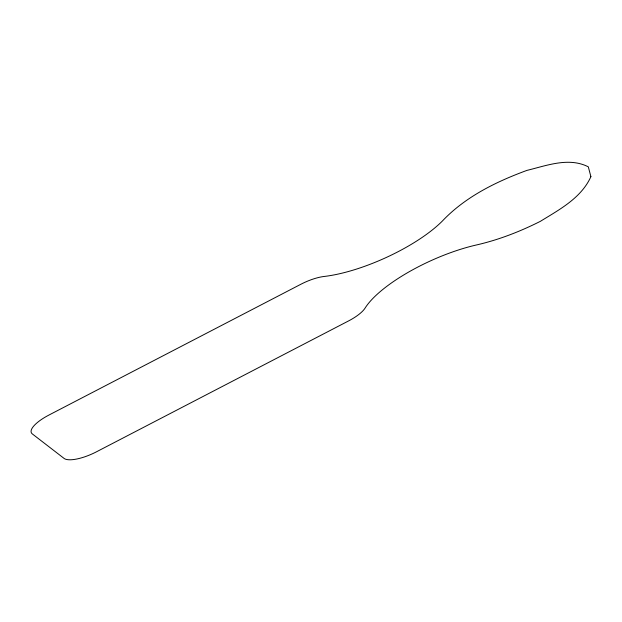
<?xml version="1.0" encoding="UTF-8"?>
<svg xmlns="http://www.w3.org/2000/svg" width="622" height="622" viewBox="0 0 622 622"><rect width="100%" height="100%" fill="white"/><g stroke="black" fill="none" stroke-linecap="round" stroke-linejoin="round"><path stroke-width="0.93" d="M590.9 176.664C581.236 198.076 559.442 209.567 540.362 221.339C519.588 231.788 497.818 240.216 475.091 245.278A88.853 28.488 -24.3 0 0 365.114 308.053A27.982 8.972 -24.3 0 1 348.483 320.975L96.511 451.79A27.982 8.972 -24.3 0 1 64.058 458.398L32.321 433.923A27.982 8.972 -24.3 0 1 48.897 415.076L300.869 284.262A27.982 8.972 -24.3 0 1 324.148 276.463A88.853 28.488 -24.3 0 0 442.382 221.02C465.318 196.801 495.991 181.772 526.92 170.397C546.645 165.623 568.788 156.892 588.311 166.836L590.9 176.664"/></g></svg>
